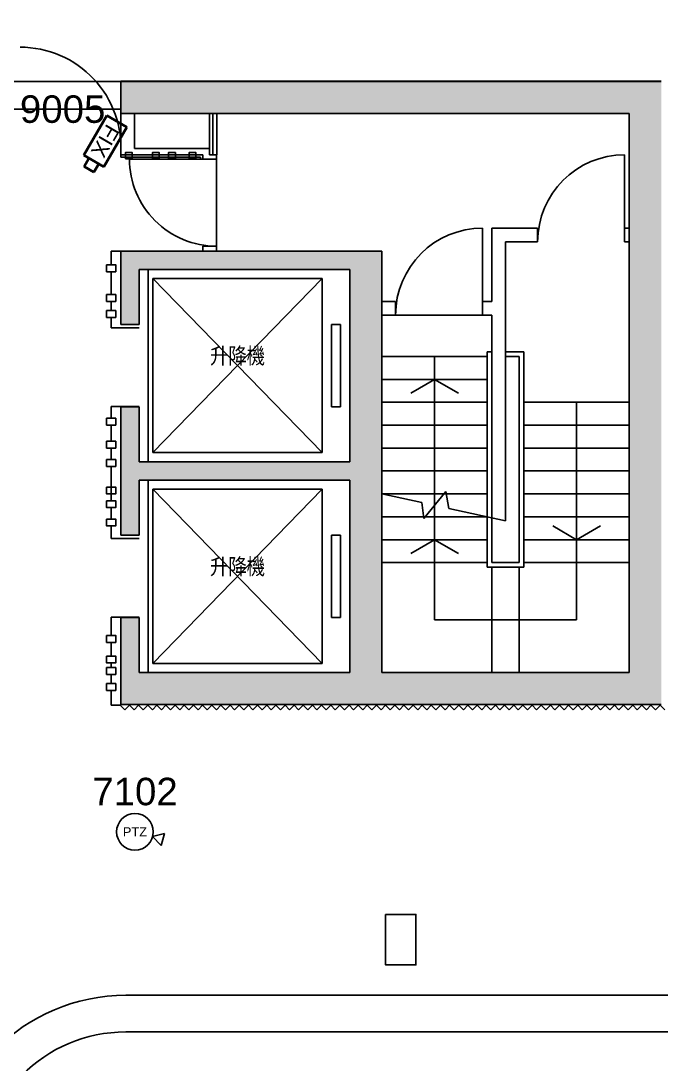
# Model space of a CAD drawing. Header units: millimetres. Extents: x 0 to 57000, y -2411 to 28700.
# Drawn here: x 33210 to 40198, y 7027 to 18412 of the extents above; entities that cross this region are included whole.
import ezdxf
from ezdxf.enums import TextEntityAlignment as Align

# ---------------------------------------------------------------- set-up
doc = ezdxf.new("R2010")
doc.units = ezdxf.units.MM
doc.header["$MEASUREMENT"] = 0
for name, color, linetype in [('Cam No._DICJ', 1, 'Continuous'), ('Camera_DICJ', 3, 'Continuous'), ('Floor Structure', 8, 'Continuous')]:
    doc.layers.add(name, color=color, linetype=linetype)
doc.styles.add('Arial', font='arial.ttf')
doc.styles.add('cho2', font='simplex.shx', dxfattribs={"bigfont": 'chineset.shx'})

# ---------------------------------------------------------------- blocks, each defined once
blk = doc.blocks.new('*U35')
at = {"layer": 'Camera_DICJ', "color": 3, "lineweight": 35}
for p, q in [((18, 279), (-234, -153)), ((234, 153), (18, 279)), ((-18, -279), (234, 153)), ((-234, -153), (-18, -279)), ((-232, -275), (-180, -185)), ((-124, -338), (-232, -275)), ((-72, -248), (-124, -338))]:
    blk.add_line(p, q, dxfattribs=at)
at = {"layer": 'Cam No._DICJ', "style": 'Arial'}
blk.add_attdef('CAMERA_NUMBER', text='', height=300, dxfattribs=at).set_placement((0, 125), align=Align.BOTTOM_CENTER)
at = {"layer": 'Camera_DICJ', "color": 3, "style": 'Arial'}
blk.add_attdef('Camera_Type', text='', height=167, rotation=239.8182, dxfattribs=at).set_placement((0, 0), align=Align.MIDDLE_CENTER)
blk = doc.blocks.new('*U69')
at = {"layer": 'Camera_DICJ', "color": 6}
for p, q in [((323, -18), (193, -52)), ((193, -52), (288, -148)), ((288, -148), (323, -18))]:
    blk.add_line(p, q, dxfattribs=at)
blk.add_circle((0, 0), 200, dxfattribs=at)
at = {"layer": 'Cam No._DICJ', "style": 'Arial'}
blk.add_attdef('CAMERA_NUMBER', text='', height=300, dxfattribs=at).set_placement((1, 200), align=Align.BOTTOM_CENTER)
at = {"layer": 'Camera_DICJ', "color": 6, "style": 'Arial'}
blk.add_attdef('CAMERA_TYPE', text='', height=100, dxfattribs=at).set_placement((0, 0), align=Align.MIDDLE_CENTER)

msp = doc.modelspace()

# ---------------------------------------------------------------- hatches: boundary and pattern name
at = {"layer": 'Floor Structure'}
h = msp.add_hatch(color=256, dxfattribs=at)
h.dxf.hatch_style = 1
h.paths.add_polyline_path([(44600, 17800), (43400, 17800), (43400, 17000), (44600, 17000)])
h.paths.add_polyline_path([(15967, 15475), (17063, 15475), (17063, 15859), (15967, 15859)], flags=9)
h.paths.add_polyline_path([(5437, 20403), (6468, 20403), (6468, 20815), (5437, 20815)], flags=9)
h.paths.add_polyline_path([(5334, 24313), (6427, 24313), (6427, 24725), (5334, 24725)], flags=9)
h.paths.add_polyline_path([(13911, 10937), (14236, 10937), (14236, 11162), (13911, 11162)], flags=9)
h.paths.add_polyline_path([(12261, 10978), (12586, 10978), (12586, 11203), (12261, 11203)], flags=9)
h.paths.add_polyline_path([(30652, 8441), (30927, 8441), (30927, 8666), (30652, 8666)], flags=9)
h.paths.add_polyline_path([(47977, 4748), (48252, 4748), (48252, 4973), (47977, 4973)], flags=9)
h.paths.add_polyline_path([(29651, 6674), (31571, 6674), (31571, 7086), (29651, 7086)], flags=9)
h.paths.add_polyline_path([(46409, 5463), (48330, 5463), (48330, 5875), (46409, 5875)], flags=9)
h.paths.add_polyline_path([(46366, 16728), (48175, 16728), (48175, 17140), (46366, 17140)], flags=9)
h.paths.add_polyline_path([(31760, 12958), (32794, 12958), (32794, 14040), (31760, 14040)], flags=9)
h.paths.add_polyline_path([(16952, 10300), (17277, 10300), (17277, 10525), (16952, 10525)], flags=9)
h.paths.add_polyline_path([(1017, 2469), (2653, 2469), (2653, 3218), (1017, 3218)], flags=9)
h.paths.add_polyline_path([(52008, 7072), (53645, 7072), (53645, 7820), (52008, 7820)], flags=9)
h.paths.add_polyline_path([(52096, 8837), (53733, 8837), (53733, 9586), (52096, 9586)], flags=9)
h.paths.add_polyline_path([(51936, 5320), (53572, 5320), (53572, 6069), (51936, 6069)], flags=9)
h.paths.add_polyline_path([(31712, 8468), (33349, 8468), (33349, 9216), (31712, 9216)], flags=9)
h.paths.add_polyline_path([(4627, 5839), (6435, 5839), (6435, 6251), (4627, 6251)], flags=9)
h.paths.add_polyline_path([(30017, 4138), (30650, 4138), (30650, 4438), (30017, 4438)], flags=9)
h.paths.add_polyline_path([(7528, 19928), (8234, 19928), (8234, 20340), (7528, 20340)], flags=9)
h.paths.add_polyline_path([(43842, 4523), (44511, 4523), (44511, 4908), (43842, 4908)], flags=9)
h.paths.add_polyline_path([(34318, 3867), (35130, 3867), (35130, 4252), (34318, 4252)], flags=9)
h.paths.add_polyline_path([(40942, 4038), (41754, 4038), (41754, 4422), (40942, 4422)], flags=9)
h.paths.add_polyline_path([(21377, 13366), (22269, 13366), (22269, 13778), (21377, 13778)], flags=9)
h.paths.add_polyline_path([(41585, 8113), (43108, 8113), (43108, 8498), (41585, 8498)], flags=9)
h.paths.add_polyline_path([(14113, 20514), (15209, 20514), (15209, 20899), (14113, 20899)], flags=9)
h.paths.add_polyline_path([(11679, 23749), (12774, 23749), (12774, 24133), (11679, 24133)], flags=9)
h.paths.add_polyline_path([(16747, 23843), (17843, 23843), (17843, 24228), (16747, 24228)], flags=9)
h.paths.add_polyline_path([(8996, 8272), (10092, 8272), (10092, 8656), (8996, 8656)], flags=9)
h.paths.add_polyline_path([(12741, 5342), (13836, 5342), (13836, 5726), (12741, 5726)], flags=9)
h.paths.add_polyline_path([(17245, 5403), (18340, 5403), (18340, 5787), (17245, 5787)], flags=9)
h.paths.add_polyline_path([(22641, 4732), (23736, 4732), (23736, 5117), (22641, 5117)], flags=9)
h.paths.add_polyline_path([(20436, 8707), (21531, 8707), (21531, 9091), (20436, 9091)], flags=9)
h.paths.add_polyline_path([(24885, 8626), (25980, 8626), (25980, 9010), (24885, 9010)], flags=9)
h.paths.add_polyline_path([(1221, 8788), (1965, 8789), (1965, 9164), (1221, 9163)], flags=9)
h.paths.add_polyline_path([(35499, 27210), (36243, 27210), (36243, 27585), (35499, 27585)], flags=9)
h.paths.add_polyline_path([(35226, 795), (35970, 795), (35970, 1170), (35226, 1170)], flags=9)
h.paths.add_polyline_path([(32110, 14361), (32854, 14361), (32854, 14736), (32110, 14736)], flags=9)
h.paths.add_polyline_path([(34849, 14878), (35535, 14878), (35535, 15171), (34849, 15171)], flags=9)
h.paths.add_polyline_path([(34849, 12128), (35535, 12128), (35535, 12421), (34849, 12421)], flags=9)
h.paths.add_polyline_path([(28235, 13328), (28921, 13328), (28921, 13621), (28235, 13621)], flags=9)
h.paths.add_polyline_path([(28234, 16153), (28919, 16153), (28919, 16446), (28234, 16446)], flags=9)
h.paths.add_polyline_path([(31543, 12675), (32420, 12675), (32420, 12969), (31543, 12969)], flags=9)
h = msp.add_hatch(color=256, dxfattribs=at)
h.dxf.hatch_style = 1
h.paths.add_polyline_path([(37150, 15900), (34300, 15900), (34300, 15100), (34500, 15100), (34500, 15700), (36800, 15700), (36800, 13600), (34500, 13600), (34500, 14200), (34300, 14200), (34300, 12800), (34500, 12800), (34500, 13400), (36800, 13400), (36800, 11300), (34500, 11300), (34500, 11900), (34300, 11900), (34300, 10950), (40200, 10950), (40200, 17750), (34300, 17750), (34300, 17400), (39850, 17400), (39850, 11300), (37150, 11300)])

# ---------------------------------------------------------------- linework, layer by layer
for p, q in [((33103, 17750), (34300, 17750)), ((34300, 16925), (34300, 17755)), ((34300, 17755), (40200, 17755)), ((34300, 17400), (34300, 17750)), ((34300, 17750), (40200, 17750)), ((34300, 17400), (34300, 17750)), ((33103, 17450), (34300, 17450)), ((34300, 17400), (34300, 16950)), ((34300, 17400), (39850, 17400)), ((34450, 17400), (34450, 17020)), ((35350, 17400), (34450, 17400)), ((35270, 17400), (35270, 17020)), ((35304, 17400), (35304, 16950)), ((35350, 17400), (35350, 16950)), ((39850, 17400), (39850, 11300)), ((34450, 17020), (35270, 17020)), ((35270, 16950), (35270, 17020)), ((34450, 16950), (34300, 16950)), ((35171, 16925), (34300, 16925)), ((34396, 16904), (35346, 16904)), ((34450, 16950), (35196, 16950)), ((35171, 16904), (35171, 16925)), ((35171, 16904), (35346, 16904)), ((35196, 16904), (35196, 16950)), ((35346, 16950), (35270, 16950)), ((35346, 16904), (35346, 16950)), ((35346, 16950), (35350, 16950)), ((35346, 15954), (35346, 16904)), ((39800, 16950), (39800, 16000)), ((38250, 16150), (38250, 15200)), ((38350, 15350), (38350, 16150)), ((38850, 16150), (38350, 16150)), ((38850, 16150), (38850, 16000)), ((39800, 16150), (39800, 16000)), ((39800, 16150), (39850, 16150)), ((35196, 15954), (35346, 15954)), ((35196, 15900), (35196, 15954)), ((35346, 15900), (35346, 15954)), ((38850, 16000), (38500, 16000)), ((38500, 12957), (38500, 16000)), ((39800, 16000), (39850, 16000)), ((34195, 15750), (34195, 15900)), ((35171, 15900), (34195, 15900)), ((37150, 15900), (34300, 15900)), ((34300, 15100), (34300, 15900)), ((35350, 15900), (35346, 15900)), ((37150, 15900), (37150, 11300)), ((34145, 15750), (34145, 15675)), ((34245, 15675), (34145, 15675)), ((34195, 15425), (34195, 15675)), ((34195, 15625), (34195, 15450)), ((36800, 15700), (34500, 15700)), ((34500, 15700), (34500, 15100)), ((34600, 13600), (34600, 15700)), ((34650, 13700), (34650, 15600)), ((36500, 13700), (34650, 15600)), ((34650, 13700), (36500, 15600)), ((36500, 15600), (34650, 15600)), ((36500, 13700), (36500, 15600)), ((36800, 15700), (36800, 13600)), ((34195, 15250), (34195, 15350)), ((34195, 15350), (34195, 15250)), ((37300, 15350), (37150, 15350)), ((37300, 15200), (37300, 15350)), ((38250, 15200), (38250, 15350)), ((38350, 15350), (38250, 15350)), ((34195, 15063), (34195, 15175)), ((37300, 15200), (37150, 15200)), ((37300, 15200), (38250, 15200)), ((38350, 15200), (38250, 15200)), ((38350, 12989), (38350, 15200)), ((34195, 15063), (34500, 15063)), ((34300, 15100), (34500, 15100)), ((36600, 14200), (36600, 15100)), ((36600, 15100), (36700, 15100)), ((36700, 14200), (36700, 15100)), ((37150, 14750), (38300, 14750)), ((37725, 11875), (37725, 14750)), ((38300, 12450), (38300, 14800)), ((38300, 14800), (38350, 14800)), ((38500, 14800), (38700, 14800)), ((38500, 14750), (38650, 14750)), ((38650, 14750), (38650, 12500)), ((38700, 14800), (38700, 12450)), ((37150, 14500), (38300, 14500)), ((37150, 14250), (38300, 14250)), ((39850, 14250), (38700, 14250)), ((39275, 11875), (39275, 14250)), ((34195, 14205), (34195, 14075)), ((34195, 14205), (34500, 14205)), ((34195, 14200), (34195, 14075)), ((34300, 14200), (34300, 12800)), ((34300, 14200), (34500, 14200)), ((34500, 14200), (34500, 13600)), ((36600, 14200), (36700, 14200)), ((34195, 14000), (34195, 13975)), ((34195, 14000), (34195, 13825)), ((34195, 13950), (34195, 13825)), ((37150, 14000), (38300, 14000)), ((39850, 14000), (38700, 14000)), ((34195, 13750), (34195, 13625)), ((34195, 13750), (34195, 13625)), ((36500, 13700), (34650, 13700)), ((37150, 13750), (38300, 13750)), ((39850, 13750), (38700, 13750)), ((34195, 13550), (34195, 13325)), ((34195, 13550), (34195, 13175)), ((36800, 13600), (34500, 13600)), ((37150, 13500), (38300, 13500)), ((39850, 13500), (38700, 13500)), ((36800, 13400), (34500, 13400)), ((34500, 12800), (34500, 13400)), ((34600, 13400), (34600, 11300)), ((36800, 13400), (36800, 11300)), ((34195, 13250), (34195, 13225)), ((34650, 13300), (34650, 11400)), ((34650, 13300), (36500, 11400)), ((36500, 13300), (34650, 11400)), ((36500, 13300), (34650, 13300)), ((36500, 13300), (36500, 11400)), ((37150, 13250), (38300, 13250)), ((37150, 13250), (37587, 13155)), ((37609, 12983), (37848, 13275)), ((37848, 13275), (37880, 13091)), ((39850, 13250), (38700, 13250)), ((34195, 13100), (34195, 12975)), ((37587, 13155), (37609, 12983)), ((37150, 13000), (38300, 13000)), ((37880, 13091), (38500, 12957)), ((38350, 12500), (38350, 12989)), ((39850, 13000), (38700, 13000)), ((34195, 12900), (34195, 12763)), ((34195, 12763), (34500, 12763)), ((34300, 12800), (34500, 12800)), ((36600, 12800), (36600, 11900)), ((36600, 12800), (36700, 12800)), ((36700, 12800), (36700, 11900)), ((37150, 12750), (38300, 12750)), ((39850, 12750), (38700, 12750)), ((37150, 12500), (38300, 12500)), ((38300, 12450), (38700, 12450)), ((38350, 12500), (38650, 12500)), ((38350, 11300), (38350, 12450)), ((38650, 11300), (38650, 12450)), ((39850, 12500), (38700, 12500)), ((34195, 11705), (34195, 11905)), ((34195, 11905), (34500, 11905)), ((34300, 10950), (34300, 11900)), ((34300, 11900), (34500, 11900)), ((34500, 11300), (34500, 11900)), ((36600, 11900), (36700, 11900)), ((37725, 11875), (39275, 11875)), ((34195, 11480), (34195, 11630)), ((34195, 11355), (34195, 11405)), ((36500, 11400), (34650, 11400)), ((34195, 11180), (34195, 11280)), ((36800, 11300), (34500, 11300)), ((37150, 11300), (39850, 11300)), ((34195, 10945), (34195, 11105)), ((34195, 10945), (34295, 10945)), ((34300, 10950), (40200, 10950)), ((34300, 10950), (40200, 10950)), ((34355, 7778), (45355, 7778)), ((45355, 7378), (34355, 7378))]:
    msp.add_line(p, q, dxfattribs=at)
for points in [[(34351, 16905), (34351, 16975), (34426, 16975), (34426, 16905)], [(34646, 16905), (34646, 16975), (34721, 16975), (34721, 16905)], [(34821, 16905), (34821, 16975), (34896, 16975), (34896, 16905)], [(35046, 16905), (35046, 16975), (35121, 16975), (35121, 16905)], [(34145, 15750), (34245, 15750), (34245, 15675), (34145, 15675)], [(34145, 15425), (34245, 15425), (34245, 15350), (34145, 15350)], [(34145, 15250), (34245, 15250), (34245, 15175), (34145, 15175)], [(34145, 14075), (34245, 14075), (34245, 14000), (34145, 14000)], [(34145, 13825), (34245, 13825), (34245, 13750), (34145, 13750)], [(34145, 13625), (34245, 13625), (34245, 13550), (34145, 13550)], [(34145, 13325), (34245, 13325), (34245, 13250), (34145, 13250)], [(34145, 13175), (34245, 13175), (34245, 13100), (34145, 13100)], [(34145, 12975), (34245, 12975), (34245, 12900), (34145, 12900)], [(34145, 11705), (34245, 11705), (34245, 11630), (34145, 11630)], [(34145, 11480), (34245, 11480), (34245, 11405), (34145, 11405)], [(34145, 11355), (34245, 11355), (34245, 11280), (34145, 11280)], [(34145, 11180), (34245, 11180), (34245, 11105), (34145, 11105)], [(37191, 8660), (37191, 8110), (37521, 8110), (37521, 8660)]]:
    msp.add_lwpolyline(points, close=True, dxfattribs=at)
for points in [[(37465, 14350), (37725, 14500), (37985, 14350)], [(39535, 12900), (39275, 12750), (39015, 12900)], [(37465, 12600), (37725, 12750), (37985, 12600)], [(34345, 10895), (34295, 10945)], [(34345, 10895), (34395, 10945)], [(34445, 10895), (34395, 10945)], [(34445, 10895), (34495, 10945)], [(34545, 10895), (34495, 10945)], [(34545, 10895), (34595, 10945)], [(34645, 10895), (34595, 10945)], [(34645, 10895), (34694, 10945)], [(34744, 10895), (34694, 10945)], [(34744, 10895), (34794, 10945)], [(34844, 10895), (34794, 10945)], [(34844, 10895), (34894, 10945)], [(34944, 10895), (34894, 10945)], [(34944, 10895), (34994, 10945)], [(35044, 10895), (34994, 10945)], [(35044, 10895), (35094, 10945)], [(35144, 10895), (35094, 10945)], [(35144, 10895), (35194, 10945)], [(35244, 10895), (35194, 10945)], [(35244, 10895), (35294, 10945)], [(35344, 10895), (35294, 10945)], [(35344, 10895), (35394, 10945)], [(35443, 10895), (35394, 10945)], [(35443, 10895), (35493, 10945)], [(35543, 10895), (35493, 10945)], [(35543, 10895), (35593, 10945)], [(35643, 10895), (35593, 10945)], [(35643, 10895), (35693, 10945)], [(35743, 10895), (35693, 10945)], [(35743, 10895), (35793, 10945)], [(35843, 10895), (35793, 10945)], [(35843, 10895), (35893, 10945)], [(35943, 10895), (35893, 10945)], [(35943, 10895), (35993, 10945)], [(36043, 10895), (35993, 10945)], [(36043, 10895), (36093, 10945)], [(36143, 10895), (36093, 10945)], [(36143, 10895), (36192, 10945)], [(36242, 10895), (36192, 10945)], [(36242, 10895), (36292, 10945)], [(36342, 10895), (36292, 10945)], [(36342, 10895), (36392, 10945)], [(36442, 10895), (36392, 10945)], [(36442, 10895), (36492, 10945)], [(36542, 10895), (36492, 10945)], [(36542, 10895), (36592, 10945)], [(36642, 10895), (36592, 10945)], [(36642, 10895), (36692, 10945)], [(36742, 10895), (36692, 10945)], [(36742, 10895), (36792, 10945)], [(36842, 10895), (36792, 10945)], [(36842, 10895), (36892, 10945)], [(36941, 10895), (36892, 10945)], [(36941, 10895), (36991, 10945)], [(37041, 10895), (36991, 10945)], [(37041, 10895), (37091, 10945)], [(37141, 10895), (37091, 10945)], [(37141, 10895), (37191, 10945)], [(37241, 10895), (37191, 10945)], [(37241, 10895), (37291, 10945)], [(37341, 10895), (37291, 10945)], [(37341, 10895), (37391, 10945)], [(37441, 10895), (37391, 10945)], [(37441, 10895), (37491, 10945)], [(37541, 10895), (37491, 10945)], [(37541, 10895), (37591, 10945)], [(37641, 10895), (37591, 10945)], [(37641, 10895), (37690, 10945)], [(37740, 10895), (37690, 10945)], [(37740, 10895), (37790, 10945)], [(37840, 10895), (37790, 10945)], [(37840, 10895), (37890, 10945)], [(37940, 10895), (37890, 10945)], [(37940, 10895), (37990, 10945)], [(38040, 10895), (37990, 10945)], [(38040, 10895), (38090, 10945)], [(38140, 10895), (38090, 10945)], [(38140, 10895), (38190, 10945)], [(38240, 10895), (38190, 10945)], [(38240, 10895), (38290, 10945)], [(38340, 10895), (38290, 10945)], [(38340, 10895), (38390, 10945)], [(38439, 10895), (38390, 10945)], [(38439, 10895), (38489, 10945)], [(38539, 10895), (38489, 10945)], [(38539, 10895), (38589, 10945)], [(38639, 10895), (38589, 10945)], [(38639, 10895), (38689, 10945)], [(38739, 10895), (38689, 10945)], [(38739, 10895), (38789, 10945)], [(38839, 10895), (38789, 10945)], [(38839, 10895), (38889, 10945)], [(38939, 10895), (38889, 10945)], [(38939, 10895), (38989, 10945)], [(39039, 10895), (38989, 10945)], [(39039, 10895), (39089, 10945)], [(39139, 10895), (39089, 10945)], [(39139, 10895), (39189, 10945)], [(39238, 10895), (39189, 10945)], [(39238, 10895), (39288, 10945)], [(39338, 10895), (39288, 10945)], [(39338, 10895), (39388, 10945)], [(39438, 10895), (39388, 10945)], [(39438, 10895), (39488, 10945)], [(39538, 10895), (39488, 10945)], [(39538, 10895), (39588, 10945)], [(39638, 10895), (39588, 10945)], [(39638, 10895), (39688, 10945)], [(39738, 10895), (39688, 10945)], [(39738, 10895), (39788, 10945)], [(39838, 10895), (39788, 10945)], [(39838, 10895), (39888, 10945)], [(39938, 10895), (39888, 10945)], [(39938, 10895), (39987, 10945)], [(40037, 10895), (39987, 10945)], [(40037, 10895), (40087, 10945)], [(40137, 10895), (40087, 10945)], [(40137, 10895), (40187, 10945)], [(40237, 10895), (40187, 10945)]]:
    msp.add_lwpolyline(points, dxfattribs=at)
for centre, radius, start, end in [((33203, 17025), 1100, 356.0904, 90.1239), ((34355, 5778), 2000, 90, 180), ((34355, 5778), 1600, 90, 180)]:
    msp.add_arc(centre, radius, start, end, dxfattribs=at)
for centre, major_axis, start_param, end_param in [((35346, 16904), (672, 672), 2.356194, 3.926991), ((39800, 16000), (-672, 672), -0.785398, 0.785398), ((38250, 15200), (-672, 672), -0.785398, 0.785398)]:
    msp.add_ellipse(centre, major_axis=major_axis, ratio=1, start_param=start_param, end_param=end_param, dxfattribs=at)

# ---------------------------------------------------------------- block references
at = {"layer": 'Camera_DICJ'}
ref = msp.add_blockref('*U35', (34132, 17099), dxfattribs=at)
ref.add_attrib('CAMERA_NUMBER', '9005', dxfattribs={"layer": 'Cam No._DICJ', "height": 300, "style": 'Arial'}).set_placement((33666, 17209), align=Align.BOTTOM_CENTER)
ref.add_attrib('Camera_Type', 'FIX', dxfattribs={"color": 3, "height": 166.7, "rotation": 239.8182, "style": 'Arial'}).set_placement((34132, 17099), align=Align.MIDDLE_CENTER)
at = {"layer": 'Camera_DICJ', "color": 6}
msp.add_blockref('*U69', (34455, 9562), dxfattribs=at).add_auto_attribs({'CAMERA_NUMBER': '7102', 'CAMERA_TYPE': 'PTZ'})

# ---------------------------------------------------------------- texts
at = {"layer": 'Floor Structure', "style": 'cho2'}
for p in [(35575, 14650), (35575, 12350)]:
    msp.add_text('升降機', height=200, dxfattribs=at).set_placement(p, align=Align.CENTER)

doc.saveas('drawing.dxf')
